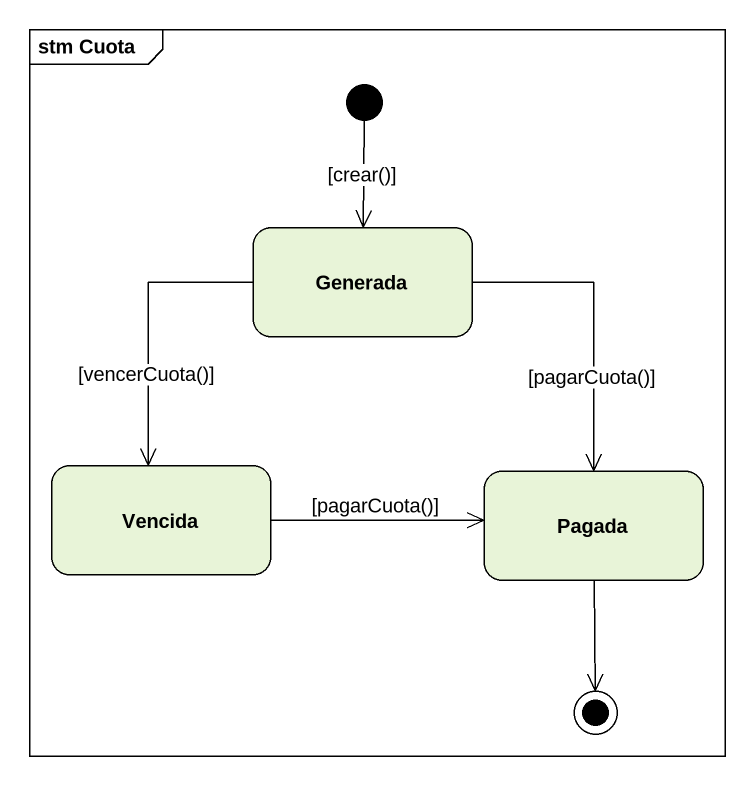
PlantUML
@startuml
mainframe stm Cuota
hide empty description
state Generada
state Vencida
state Pagada
[*] --> Generada : [crear()]
Generada --> Vencida : [vencerCuota()]
Generada --> Pagada : [pagarCuota()]
Vencida -right-> Pagada : [pagarCuota()]
Pagada --> [*]
@enduml
